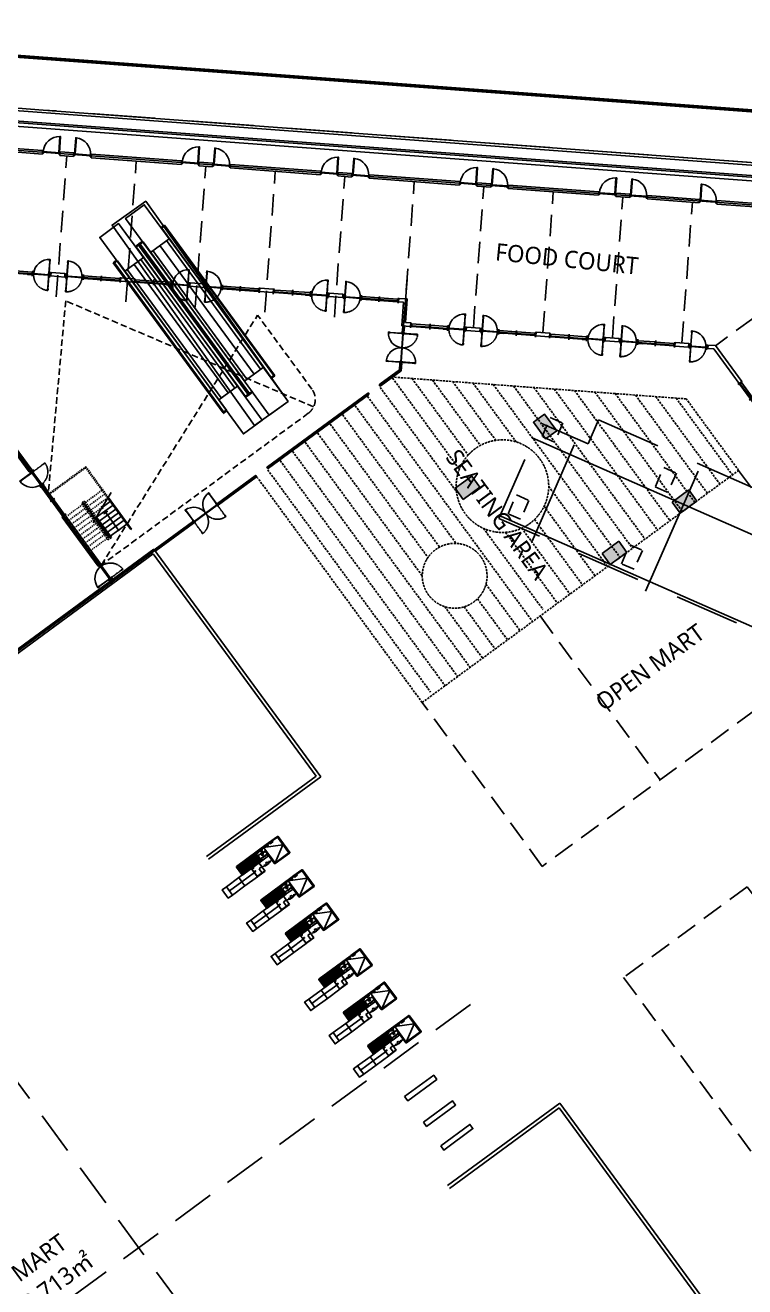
# Model space of a CAD drawing. Header units: millimetres. Extents: x 75184266 to 76346726, y -35077925 to -33679385.
# Drawn here: x 75473930 to 75515740, y -34919967 to -34846713 of the extents above; entities that cross this region are included whole.
import ezdxf
from ezdxf.enums import TextEntityAlignment as Align
from ezdxf.xclip import XClip

# ---------------------------------------------------------------- set-up
doc = ezdxf.new("R2010")
doc.units = ezdxf.units.MM
doc.header["$LTSCALE"] = 50
doc.header["$MEASUREMENT"] = 0
doc.header["$XCLIPFRAME"] = 2
for name, pattern in [('-HID', [2.5, 1.5, -1]), ('HD', [2.5, 1.5, -1]), ('PHANTOM2', [1.25, 0.625, -0.125, 0.125, -0.125, 0.125, -0.125]), ('XR-1F-PLAN$0$CEN', [62, 60, -1, 0, -1]), ('XR-1F-PLAN$0$HIDDEN', [0.375, 0.25, -0.125]), ('XR-B1$0$XR-지하3층$0$HID1', [2.3, 1.5, -0.8]), ('XR-B1$0$XR-지하3층$0$PHANTOM2', [1.25, 0.625, -0.125, 0.125, -0.125, 0.125, -0.125]), ('XR-지하3층$0$-HID', [2.5, 1.5, -1]), ('XR-지하3층$0$ACAD_ISO02W100', [15, 12, -3]), ('XR-지하3층$0$ANYANG1', [11.5, 6, -1, 1, -1.5, 1, -1]), ('XR-지하3층$0$HID1', [2.3, 1.5, -0.8]), ('XR-지하3층$0$HIDDEN', [0.375, 0.25, -0.125]), ('XR-지하3층$0$PHANTOM2', [1.25, 0.625, -0.125, 0.125, -0.125, 0.125, -0.125])]:
    doc.linetypes.add(name, pattern=pattern)
doc.layers.get('0').update_dxf_attribs({"linetype": 'CONTINUOUS'})
doc.layers.get('Defpoints').update_dxf_attribs({"color": 51, "linetype": 'CONTINUOUS'})
for name, color, linetype in [('AA-DWXM-DOOR', 4, 'CONTINUOUS'), ('AA-MKXS', 3, 'CONTINUOUS'), ('XR-1F-PLAN$0$A-CEN02', 27, 'XR-1F-PLAN$0$CEN'), ('XR-1F-PLAN$0$A-DOR-FRAME', 7, 'CONTINUOUS'), ('XR-1F-PLAN$0$A-DOR-GL', 142, 'CONTINUOUS'), ('XR-1F-PLAN$0$A-DOR-HID', 9, 'XR-1F-PLAN$0$HIDDEN'), ('XR-1F-PLAN$0$A-DOR-TRACE', 8, 'CONTINUOUS'), ('XR-1F-PLAN$0$A-FRAME', 1, 'CONTINUOUS'), ('XR-1F-PLAN$0$A-HDCP7', 7, 'CONTINUOUS'), ('XR-1F-PLAN$0$A-WIN-ELE8', 8, 'CONTINUOUS'), ('XR-B1$0$XR-지하3층$0$-L-land1', 6, 'CONTINUOUS'), ('XR-지하3층$0$-L-land1', 6, 'CONTINUOUS'), ('XR-지하3층$0$C', 11, 'CONTINUOUS'), ('XR-지하3층$0$CER', 1, 'XR-지하3층$0$ACAD_ISO02W100'), ('XR-지하3층$0$CON', 2, 'CONTINUOUS'), ('XR-지하3층$0$FUR', 4, 'CONTINUOUS'), ('XR-지하3층$0$HD', 7, 'CONTINUOUS'), ('XR-지하3층$0$LAYER4', 4, 'CONTINUOUS'), ('XR-지하3층$0$MD', 4, 'CONTINUOUS'), ('XR-지하3층$0$wall', 2, 'CONTINUOUS'), ('XR-지하3층$0$난간', 6, 'CONTINUOUS')]:
    doc.layers.add(name, color=color, linetype=linetype)
for name, color, linetype, plot in [('DEFPOINT', 142, 'CONTINUOUS', False), ('XR-B1$0$XR-지하3층$0$DEFPOINT', 142, 'CONTINUOUS', False), ('XR-지하3층$0$DEFPOINT', 142, 'CONTINUOUS', False), ('건축', 8, 'CONTINUOUS', False)]:
    doc.layers.add(name, color=color, linetype=linetype, plot=plot)
doc.styles.add('XR-지하3층$0$맑은고딕', font='')
doc.styles.get('XR-지하3층$0$맑은고딕').set_extended_font_data('Malgun Gothic')

# ---------------------------------------------------------------- blocks, each defined once
blk = doc.blocks.new('XR-지하3층$0$에스컬레이터 ㅁㅁ')
at = {"layer": 'XR-지하3층$0$난간', "color": 8}
for p, q in [((-15276, 47), (-15276, -203)), ((-4474, 46), (-15276, 47)), ((-4423, 46), (-15276, 47)), ((-4423, 46), (-4424, -218)), ((-15226, -203), (-15276, -203)), ((-15226, -3), (-15226, -203)), ((-4474, -4), (-15226, -3)), ((-14477, -202), (-14478, -1552)), ((-5224, -402), (-14477, -389)), ((-5223, -215), (-5226, -1565)), ((-4474, -4), (-4474, -218)), ((-4474, -218), (-4424, -218)), ((-5226, -1382), (-14478, -1369)), ((-14477, -879), (-5225, -875)), ((-15277, -1803), (-15277, -1553)), ((-15227, -1553), (-15277, -1553)), ((-4476, -1804), (-15277, -1803)), ((-15276, -1804), (-15276, -2054)), ((-4476, -1805), (-15276, -1804)), ((-4476, -1805), (-15276, -1804)), ((-15226, -2054), (-15276, -2054)), ((-15227, -1753), (-15227, -1553)), ((-4476, -1754), (-15227, -1753)), ((-15226, -1854), (-15226, -2054)), ((-4476, -1855), (-15226, -1854)), ((-14477, -2053), (-14478, -3403)), ((-5228, -2066), (-5230, -3416)), ((-4478, -1868), (-4479, -2068)), ((-4479, -2068), (-4429, -2069)), ((-4477, -1768), (-4477, -1568)), ((-4477, -1568), (-4427, -1568)), ((-4428, -1819), (-4429, -2069)), ((-4427, -1818), (-4427, -1568)), ((-14478, -2729), (-5229, -2726)), ((-5228, -2252), (-14477, -2239)), ((-15278, -3654), (-15277, -3404)), ((-4479, -3655), (-15278, -3654)), ((-15227, -3404), (-15277, -3404)), ((-15228, -3604), (-15227, -3404)), ((-4479, -3605), (-15228, -3604)), ((-5230, -3232), (-14478, -3219)), ((-4482, -3618), (-4481, -3418)), ((-4481, -3418), (-4431, -3419)), ((-4432, -3669), (-4431, -3419))]:
    blk.add_line(p, q, dxfattribs=at)
for points in [[(-5226, -1550), (-16924, -1554), (-16925, -204), (-4474, -199)], [(-15228, -1535), (-2779, -1573), (-2775, -223), (-15226, -185)], [(-4478, -3400), (-16925, -3405), (-16926, -2055), (-4476, -2050)], [(-15230, -3386), (-2784, -3424), (-2779, -2074), (-15229, -2036)]]:
    blk.add_lwpolyline(points, dxfattribs=at)
blk = doc.blocks.new('XR-지하3층$0$aaaaa')
for p, q in [((47219018, -9627510), (47219018, -9629746)), ((47219018, -9627510), (47219018, -9629746)), ((47219038, -9627550), (47219038, -9629853)), ((47219038, -9627550), (47219038, -9629853)), ((47219588, -9627480), (47219048, -9627480)), ((47219588, -9627480), (47219048, -9627480)), ((47219058, -9627521), (47219058, -9629853)), ((47219058, -9627521), (47219058, -9629853)), ((47219568, -9627520), (47219068, -9627520)), ((47219568, -9627520), (47219068, -9627520)), ((47219072, -9627520), (47219072, -9628830)), ((47219072, -9627520), (47219072, -9628830)), ((47219112, -9627520), (47219112, -9628830)), ((47219112, -9627520), (47219112, -9628830)), ((47219152, -9627520), (47219152, -9628830)), ((47219152, -9627520), (47219152, -9628830)), ((47219192, -9627520), (47219192, -9628830)), ((47219192, -9627520), (47219192, -9628830)), ((47219232, -9627520), (47219232, -9628830)), ((47219232, -9627520), (47219232, -9628830)), ((47219272, -9627520), (47219272, -9628830)), ((47219272, -9627520), (47219272, -9628830)), ((47219312, -9627520), (47219312, -9628830)), ((47219312, -9627520), (47219312, -9628830)), ((47219352, -9627520), (47219352, -9628830)), ((47219352, -9627520), (47219352, -9628830)), ((47219392, -9627520), (47219392, -9628830)), ((47219392, -9627520), (47219392, -9628830)), ((47219444, -9627520), (47219444, -9628830)), ((47219444, -9627520), (47219444, -9628830)), ((47219484, -9627520), (47219484, -9628830)), ((47219484, -9627520), (47219484, -9628830)), ((47219524, -9627520), (47219524, -9628830)), ((47219524, -9627520), (47219524, -9628830)), ((47219564, -9627520), (47219564, -9628830)), ((47219564, -9627520), (47219564, -9628830)), ((47219578, -9627521), (47219578, -9628880)), ((47219578, -9627521), (47219578, -9628880)), ((47219598, -9627550), (47219598, -9628880)), ((47219598, -9627550), (47219598, -9628880)), ((47219618, -9627510), (47219618, -9628880)), ((47219618, -9627510), (47219618, -9628880)), ((47219498, -9629130), (47219538, -9629048)), ((47219498, -9629130), (47219538, -9629048)), ((47219538, -9629211), (47219498, -9629130)), ((47219538, -9629211), (47219498, -9629130)), ((47219578, -9628966), (47219618, -9628885)), ((47219578, -9628966), (47219618, -9628885)), ((47219618, -9629375), (47219578, -9629293)), ((47219618, -9629375), (47219578, -9629293)), ((47219018, -9629804), (47219018, -9629746)), ((47219018, -9629804), (47219018, -9629746)), ((47219018, -9629804), (47219018, -9630450)), ((47219018, -9629804), (47219018, -9630450)), ((47219058, -9629430), (47219593, -9630420)), ((47220178, -9629430), (47219058, -9629430)), ((47219058, -9629430), (47219593, -9630420)), ((47220178, -9629430), (47219058, -9629430)), ((47219593, -9630420), (47220178, -9629430)), ((47219593, -9630420), (47220178, -9629430)), ((47220178, -9629380), (47220188, -9629380)), ((47220178, -9629380), (47220178, -9630438)), ((47220178, -9629380), (47220188, -9629380)), ((47220178, -9629380), (47220178, -9630438)), ((47220198, -9629381), (47220198, -9630410)), ((47220198, -9629381), (47220198, -9630410)), ((47220218, -9629410), (47220218, -9630450)), ((47220218, -9629410), (47220218, -9630450)), ((47219038, -9630053), (47219038, -9630410)), ((47219038, -9630053), (47219038, -9630410)), ((47220188, -9630480), (47219048, -9630480)), ((47220188, -9630480), (47219048, -9630480)), ((47219058, -9630053), (47219058, -9630438)), ((47219058, -9630053), (47219058, -9630438)), ((47220178, -9630420), (47219058, -9630420)), ((47220178, -9630420), (47219058, -9630420)), ((47220168, -9630440), (47219068, -9630440)), ((47220168, -9630440), (47219068, -9630440))]:
    blk.add_line(p, q)
for centre, start, end in [((47219048, -9627510), 90, 180), ((47219048, -9627510), 90, 180), ((47219068, -9627550), 90, 180), ((47219068, -9627550), 90, 180), ((47219568, -9627550), 0, 90), ((47219568, -9627550), 0, 90), ((47219588, -9627510), 0, 90), ((47219588, -9627510), 0, 90), ((47220188, -9629410), 0, 90), ((47220188, -9629410), 0, 90), ((47219048, -9630450), 180, 270), ((47219048, -9630450), 180, 270), ((47219068, -9630410), 180, 270), ((47219068, -9630410), 180, 270), ((47220168, -9630410), 270, 0), ((47220168, -9630410), 270, 0), ((47220188, -9630450), 270, 0), ((47220188, -9630450), 270, 0)]:
    blk.add_arc(centre, 30, start, end)
at = {"layer": 'XR-지하3층$0$C'}
blk.add_lwpolyline([(47219282, -9629181), (47219282, -9629079), (47219381, -9629079), (47219381, -9629181)], close=True, dxfattribs=at)
at = {"layer": 'XR-지하3층$0$CER'}
blk.add_circle((47219114, -9629672), 25, dxfattribs=at)
at = {"layer": 'XR-지하3층$0$FUR'}
for p, q in [((47219618, -9628680), (47219618, -9628130)), ((47219618, -9628130), (47220193, -9628130)), ((47219898, -9628480), (47219898, -9628680)), ((47220218, -9628480), (47219898, -9628480)), ((47220198, -9628150), (47220198, -9628680)), ((47220218, -9628155), (47220218, -9628680)), ((47219058, -9628900), (47219058, -9628830)), ((47219254, -9628830), (47219058, -9628830)), ((47219578, -9628830), (47219058, -9628830)), ((47219103, -9628900), (47219058, -9628900)), ((47219103, -9629200), (47219058, -9629200)), ((47219058, -9629430), (47219058, -9629200)), ((47219288, -9629220), (47219058, -9629220)), ((47219060, -9628900), (47219060, -9628832)), ((47219254, -9628832), (47219060, -9628832)), ((47219060, -9629220), (47219060, -9629200)), ((47219060, -9629222), (47219060, -9629428)), ((47219286, -9629222), (47219060, -9629222)), ((47219103, -9628900), (47219103, -9629200)), ((47219258, -9628832), (47219254, -9628832)), ((47219256, -9628832), (47219256, -9629220)), ((47219258, -9628832), (47219258, -9629220)), ((47219578, -9628880), (47219258, -9628880)), ((47219286, -9629222), (47219286, -9629428)), ((47219288, -9629220), (47219288, -9629430)), ((47219493, -9628880), (47219493, -9629380)), ((47219618, -9628885), (47219498, -9628885)), ((47219498, -9628885), (47219498, -9629375)), ((47219898, -9628680), (47219618, -9628680)), ((47220218, -9628680), (47219618, -9628680)), ((47219618, -9628885), (47219618, -9629375)), ((47219288, -9629430), (47219058, -9629430)), ((47219286, -9629428), (47219060, -9629428)), ((47220188, -9629380), (47219288, -9629380)), ((47219618, -9629375), (47219498, -9629375))]:
    blk.add_line(p, q, dxfattribs=at)
for centre, radius in [((47219674, -9628219), 27.5), ((47219887, -9628219), 27.5), ((47219110, -9629272), 25), ((47219138, -9628895), 25), ((47219138, -9629155), 25), ((47219924, -9629032), 67.4)]:
    blk.add_circle(centre, radius, dxfattribs=at)
for centre, radius, start, end in [((47220193, -9628155), 25, 0, 90), ((47219254, -9628834), 4, 30, 90), ((47219254, -9628834), 2, 0, 90), ((47219254, -9628834), 4, 0, 30), ((47219742, -9629032), 250, 306.8699, 53.1301), ((47219263, -9629032), 729, 335.70403, 24.29597)]:
    blk.add_arc(centre, radius, start, end, dxfattribs=at)
at = {"layer": 'XR-지하3층$0$LAYER4'}
for points in [[(47219018, -9629863), (47219018, -9630043, 0.414214), (47219028, -9630053), (47219108, -9630053, 0.414214), (47219118, -9630043), (47219118, -9629863, 0.414214), (47219108, -9629853), (47219028, -9629853, 0.414214)], [(47219107, -9629874), (47219107, -9629933, -0.414214), (47219097, -9629943), (47219040, -9629943, -0.414214), (47219030, -9629933), (47219030, -9629874, -0.414214), (47219040, -9629864), (47219097, -9629864, -0.414214)]]:
    blk.add_lwpolyline(points, format="xyb", close=True, dxfattribs=at)
at = {"layer": 'XR-지하3층$0$MD'}
for points in [[(47219618, -9626330), (47219618, -9626030), (47220218, -9626030), (47220218, -9626330)], [(47219618, -9627230), (47219618, -9626330), (47219918, -9626330), (47219918, -9627230)], [(47219918, -9627230), (47219918, -9626330), (47220218, -9626330), (47220218, -9627230)], [(47219618, -9628130), (47219618, -9627230), (47219918, -9627230), (47219918, -9628130)], [(47219918, -9628130), (47219918, -9627230), (47220218, -9627230), (47220218, -9628130)]]:
    blk.add_lwpolyline(points, close=True, dxfattribs=at)
at = {"layer": 'XR-지하3층$0$wall'}
blk.add_line((47219578, -9628880), (47219618, -9628880), dxfattribs=at)
blk = doc.blocks.new('XR-지하3층$0$A$C6AC4351C')
at = {"layer": 'XR-지하3층$0$CON', "ltscale": 100}
blk.add_line((2167, 4909, 0), (2167, 4909, 0), dxfattribs=at)
at = {"layer": 'XR-지하3층$0$HD', "linetype": 'XR-지하3층$0$-HID'}
for p, q in [((2178, 4979), (0, 3382)), ((2167, 4909), (70, 3371)), ((4792, 1328, 0), (2167, 4909)), ((4832, 1358, 0), (2178, 4979)), ((1305, 1602), (0, 3382)), ((1358, 1615), (70, 3371)), ((3121, 3607), (2165, 2907)), ((3280, 3389), (2325, 2689)), ((3440, 3172), (2484, 2471)), ((3600, 2954), (2644, 2253)), ((1024, 2070), (1980, 2771)), ((1184, 1852), (2139, 2553)), ((1343, 1634), (2299, 2335)), ((2611, 1910), (1980, 2771)), ((2036, 2812), (2686, 1926)), ((2718, 1933), (2060, 2830)), ((3521, 888), (2085, 2847)), ((2109, 2865), (3563, 881)), ((3661, 866), (2165, 2907)), ((3759, 2736), (2804, 2036)), ((3919, 2518), (2963, 1818)), ((4079, 2301), (3123, 1600)), ((1981, 1767), (2459, 2117)), ((4238, 2083), (3283, 1382)), ((4398, 1865), (3442, 1165)), ((3602, 947), (4558, 1648)), ((3563, 881), (3491, 828)), ((3521, 888), (3546, 905)), ((3661, 866), (3532, 772)), ((4792, 1328, 0), (4832, 1358, 0))]:
    blk.add_line(p, q, dxfattribs=at)
at = {"layer": 'XR-지하3층$0$HD', "ltscale": 10}
for p, q in [((2060, 2830), (2036, 2812)), ((2085, 2847), (2060, 2830)), ((2109, 2865), (2085, 2847)), ((2220, 2612), (2196, 2594)), ((2268, 2647), (2244, 2630)), ((2380, 2394), (2355, 2376)), ((2428, 2430), (2404, 2412)), ((2588, 2212), (2563, 2194)), ((2655, -239, 0), (1305, 1602)), ((2695, -209, 0), (1358, 1615)), ((1503, 1417), (1981, 1767)), ((1663, 1199), (2618, 1900)), ((1822, 981), (2778, 1682)), ((2939, 461), (2140, 1549)), ((2539, 2176), (2515, 2159)), ((3476, 730), (2611, 1910)), ((2699, 1959), (2675, 1941)), ((2686, 1926), (3532, 772)), ((3497, 870), (2718, 1933)), ((2747, 1994), (2723, 1976)), ((2859, 1741), (2834, 1723)), ((2907, 1776), (2883, 1759)), ((3018, 1523), (2994, 1505)), ((3067, 1559), (3042, 1541)), ((4617, 1567), (4657, 1596)), ((1982, 763), (2938, 1464)), ((2142, 546), (3097, 1246)), ((2301, 328), (3257, 1029)), ((2461, 110), (3416, 811)), ((3178, 1305), (3154, 1288)), ((3226, 1341), (3202, 1323)), ((3337, 1088), (3313, 1070)), ((3386, 1123), (3362, 1105)), ((3497, 870), (3473, 852)), ((3532, 772), (3476, 730)), ((3521, 888), (3497, 870)), ((2655, -239, 0), (2695, -209, 0))]:
    blk.add_line(p, q, dxfattribs=at)
at = {"layer": 'XR-지하3층$0$HD', "ltscale": 10, "elevation": 0}
blk.add_lwpolyline([(990, 1525), (1929, 1753), (1935, 1821), (2026, 1713), (2032, 1781), (2984, 1992)], dxfattribs=at)
blk.add_lwpolyline([(2084, 1423), (2140, 1549), (2278, 1565), (2282, 1531), (2164, 1517), (2115, 1409)], close=True, dxfattribs=at)
at = {"layer": 'XR-지하3층$0$HD', "ltscale": 10}
blk.add_circle((2939, 461), 30, dxfattribs=at)
blk.add_circle((2939, 461), 30, dxfattribs=at)
at = {"layer": 'XR-지하3층$0$HD', "linetype": 'XR-지하3층$0$-HID'}
for radius in [115, 45]:
    blk.add_arc((2072, 2839), radius, 36.24699, 216.24699, dxfattribs=at)
blk = doc.blocks.new('XR-1F-PLAN$0$A$C10B20476')
at = {"layer": 'Defpoints'}
for p, q in [((134, 35), (110, 35)), ((110, 35), (110, 0)), ((134, 35), (134, 0))]:
    blk.add_line(p, q, dxfattribs=at)
at = {"layer": 'XR-1F-PLAN$0$A-CEN02', "linetype": 'Continuous'}
blk.add_line((318, 80), (0, 80), dxfattribs=at)
at = {"layer": 'XR-1F-PLAN$0$A-FRAME'}
for p, q in [((144, 80), (110, 80)), ((110, 56), (144, 56)), ((110, 43), (144, 43)), ((144, 20), (134, 20))]:
    blk.add_line(p, q, dxfattribs=at)
for points in [[(88, 20), (88, 80)], [(110, 35), (110, 80)], [(122, 48), (144, 48), (144, 20), (238, 20), (238, 80), (144, 80), (144, 51), (122, 51), (122, 48)]]:
    blk.add_lwpolyline(points, dxfattribs=at)
blk = doc.blocks.new('XR-1F-PLAN$0$A$C491451C1')
at = {"layer": 'Defpoints'}
for p, q in [((15, 208), (-20, 208)), ((15, 184), (-20, 184)), ((15, 184), (15, 208)), ((45, 208), (45, 184)), ((45, 208), (80, 208)), ((45, 184), (80, 184))]:
    blk.add_line(p, q, dxfattribs=at)
at = {"layer": 'XR-1F-PLAN$0$A-CEN02', "linetype": 'Continuous'}
blk.add_line((30, 0), (30, 318), dxfattribs=at)
at = {"layer": 'XR-1F-PLAN$0$A-FRAME'}
for p, q in [((0, 174), (0, 184)), ((24, 208), (24, 174)), ((37, 208), (37, 174)), ((60, 174), (60, 184))]:
    blk.add_line(p, q, dxfattribs=at)
for points in [[(0, 230), (60, 230)], [(29, 196), (29, 174), (0, 174), (0, 80), (60, 80), (60, 174), (32, 174), (32, 196), (29, 196)], [(15, 208), (45, 208)]]:
    blk.add_lwpolyline(points, dxfattribs=at)
blk = doc.blocks.new('XR-1F-PLAN$0$A$C7F517DA1')
at = {"layer": 'XR-1F-PLAN$0$A-DOR-FRAME', "ltscale": 0.5, "elevation": 0}
for points in [[(50, 1675), (60, 1675), (60, 1690), (75, 1690), (75, 1675), (85, 1675), (85, 1775), (50, 1775)], [(50, 925), (10, 925), (10, 825), (50, 825)], [(990, 925), (950, 925), (950, 825), (990, 825)]]:
    blk.add_lwpolyline(points, close=True, dxfattribs=at)
blk.add_lwpolyline([(50, 875), (50, 975), (60, 975), (60, 960), (75, 960), (75, 975), (85, 975), (85, 875), (50, 875)], dxfattribs=at)
at = {"layer": 'XR-1F-PLAN$0$A-DOR-GL', "elevation": 0}
blk.add_lwpolyline([(62, 962), (72, 962), (72, 1687), (62, 1687)], close=True, dxfattribs=at)
at = {"layer": 'XR-1F-PLAN$0$A-DOR-HID', "ltscale": 2, "elevation": 0}
blk.add_lwpolyline([(50, 875), (50, 775), (60, 775), (60, 790), (75, 790), (75, 775), (85, 775), (85, 875), (50, 875)], dxfattribs=at)
for points in [[(62, 788), (72, 788), (72, 63), (62, 63)], [(50, 75), (60, 75), (60, 60), (75, 60), (75, 75), (85, 75), (85, -25), (50, -25)]]:
    blk.add_lwpolyline(points, close=True, dxfattribs=at)
at = {"layer": 'XR-1F-PLAN$0$A-DOR-HID', "ltscale": 2}
blk.add_arc((50, 875, 0), 900, 270, 0, dxfattribs=at)
at = {"layer": 'XR-1F-PLAN$0$A-DOR-TRACE'}
blk.add_arc((50, 875, 0), 900, 0, 90, dxfattribs=at)
at = {"layer": 'XR-1F-PLAN$0$A-WIN-ELE8'}
for p, q in [((85, 890, 0), (950, 890, 0)), ((85, 860, 0), (950, 860, 0))]:
    blk.add_line(p, q, dxfattribs=at)
blk = doc.blocks.new('SW-4.05')
at = {"layer": 'AA-MKXS', "ltscale": 0.5}
for p, q in [((0, -200), (0, 0)), ((3250, -200, 0), (3250, 0, 0))]:
    blk.add_line(p, q, dxfattribs=at)
at = {"layer": 'XR-1F-PLAN$0$A-DOR-GL', "elevation": 0}
for points in [[(1095, -154), (1095, -178), (2105, -178), (2105, -154)], [(3195, -154), (3195, -178), (2135, -178), (2135, -154)]]:
    blk.add_lwpolyline(points, close=True, dxfattribs=at)
at = {"layer": 'XR-1F-PLAN$0$A-FRAME'}
for p, q in [((10, -200), (10, -178)), ((70, -200), (70, -178)), ((2090, -200), (2090, -178)), ((2150, -200), (2150, -178)), ((3180, -200, 0), (3180, -178, 0)), ((3240, -200, 0), (3240, -178, 0))]:
    blk.add_line(p, q, dxfattribs=at)
at = {"layer": 'XR-1F-PLAN$0$A-HDCP7', "elevation": 0}
blk.add_lwpolyline([(1350, -200), (1050, -200), (1050, -215), (1350, -215)], close=True, dxfattribs=at)
at = {"layer": 'XR-1F-PLAN$0$A-WIN-ELE8'}
for p, q in [((2090, -50, 0), (1110, -50, 0)), ((3180, -200, 0), (1110, -200, 0)), ((3180, -50, 0), (2150, -50, 0))]:
    blk.add_line(p, q, dxfattribs=at)
at = {"layer": 'XR-1F-PLAN$0$A-DOR-FRAME', "ltscale": 600, "extrusion": (0, 0, -1), "xscale": -1, "zscale": -1, "rotation": 2.5358915e-09}
blk.add_blockref('XR-1F-PLAN$0$A$C7F517DA1', (-60, -1025, 0), dxfattribs=at)
at = {"layer": 'XR-1F-PLAN$0$A-FRAME', "extrusion": (0, 0, -1), "zscale": -1, "rotation": 90.00000000253594}
blk.add_blockref('XR-1F-PLAN$0$A$C10B20476', (10, -288, 0), dxfattribs=at)
at = {"layer": 'XR-1F-PLAN$0$A-FRAME', "ltscale": 0.5, "extrusion": (0, 0, -1), "xscale": -1, "zscale": -1, "rotation": 180}
for p in [(-1110, 30, 0), (-2150, 30, 0)]:
    blk.add_blockref('XR-1F-PLAN$0$A$C491451C1', p, dxfattribs=at)
at = {"layer": 'XR-1F-PLAN$0$A-FRAME', "xscale": -1, "rotation": 269.999999997464}
blk.add_blockref('XR-1F-PLAN$0$A$C10B20476', (3160, -288, 0), dxfattribs=at)
blk = doc.blocks.new('d-1000')
at = {"layer": 'AA-DWXM-DOOR', "color": 8}
for p, q in [((40, 100), (980, 100)), ((55, 60), (965, 60))]:
    blk.add_line(p, q, dxfattribs=at)
at = {"layer": 'AA-DWXM-DOOR'}
blk.add_lwpolyline([(40, 100), (80, 100), (80, 1040), (40, 1040), (40, 100)], dxfattribs=at)
for points in [[(40, 100), (10, 100), (10, 0), (55, 0), (55, 60), (40, 60)], [(980, 100), (1010, 100), (1010, 0), (965, 0), (965, 60), (980, 60)]]:
    blk.add_lwpolyline(points, close=True, dxfattribs=at)
at = {"layer": 'AA-DWXM-DOOR', "color": 9}
blk.add_arc((32, 93), 948, 0.41421, 87.09487, dxfattribs=at)
at = {"layer": 'AA-MKXS', "ltscale": 0.5}
for p, q in [((0, 150), (0, -50)), ((1020, 150), (1020, -50))]:
    blk.add_line(p, q, dxfattribs=at)
blk = doc.blocks.new('A$C23DD746A')
at = {"layer": 'AA-MKXS', "ltscale": 0.5}
for p, q in [((10, 950, 0), (10, 750, 0)), ((20, 950), (20, 928)), ((1084, 950), (1084, 928)), ((1130, 950, 0), (1130, 750, 0))]:
    blk.add_line(p, q, dxfattribs=at)
at = {"layer": 'XR-1F-PLAN$0$A-FRAME'}
for p, q in [((80, 950), (80, 928)), ((1024, 950), (1024, 928))]:
    blk.add_line(p, q, dxfattribs=at)
at = {"layer": 'XR-1F-PLAN$0$A-DOR-FRAME', "ltscale": 600, "extrusion": (0, 0, -1), "zscale": -1, "rotation": 180}
blk.add_blockref('XR-1F-PLAN$0$A$C7F517DA1', (-70, 1775, 0), dxfattribs=at)
at = {"layer": 'XR-1F-PLAN$0$A-FRAME', "extrusion": (0, 0, -1), "xscale": -1, "zscale": -1, "rotation": 90}
blk.add_blockref('XR-1F-PLAN$0$A$C10B20476', (0, 1038, 0), dxfattribs=at)
at = {"layer": 'XR-1F-PLAN$0$A-FRAME', "extrusion": (0, 0, -1), "zscale": -1, "rotation": 270}
blk.add_blockref('XR-1F-PLAN$0$A$C10B20476', (-1140, 1038, 0), dxfattribs=at)
blk = doc.blocks.new('XR-1F-PLAN$0$양개문')
at = {"layer": 'XR-1F-PLAN$0$A-DOR-FRAME', "ltscale": 0.5}
for points in [[(50, 800), (60, 800), (60, 815), (75, 815), (75, 800), (85, 800), (85, 900), (50, 900)], [(1750, 800), (1740, 800), (1740, 815), (1725, 815), (1725, 800), (1715, 800), (1715, 900), (1750, 900)], [(50, 100), (0, 100), (0, 0), (50, 0)], [(50, 150), (60, 150), (60, 135), (75, 135), (75, 150), (85, 150), (85, 50), (50, 50)], [(1750, 150), (1740, 150), (1740, 135), (1725, 135), (1725, 150), (1715, 150), (1715, 50), (1750, 50)], [(1800, 100), (1750, 100), (1750, 0), (1800, 0)]]:
    blk.add_lwpolyline(points, close=True, dxfattribs=at)
at = {"layer": 'XR-1F-PLAN$0$A-DOR-GL'}
for points in [[(62, 137), (72, 137), (72, 812), (62, 812)], [(1737, 137), (1727, 137), (1727, 812), (1737, 812)]]:
    blk.add_lwpolyline(points, close=True, dxfattribs=at)
at = {"layer": 'XR-1F-PLAN$0$A-DOR-HID', "ltscale": 2}
for points in [[(50, -50), (60, -50), (60, -35), (75, -35), (75, -50), (85, -50), (85, 50), (50, 50)], [(1750, -50), (1740, -50), (1740, -35), (1725, -35), (1725, -50), (1715, -50), (1715, 50), (1750, 50)], [(50, -700), (60, -700), (60, -715), (75, -715), (75, -700), (85, -700), (85, -800), (50, -800)], [(62, -37), (72, -37), (72, -712), (62, -712)], [(1750, -700), (1740, -700), (1740, -715), (1725, -715), (1725, -700), (1715, -700), (1715, -800), (1750, -800)], [(1737, -37), (1727, -37), (1727, -712), (1737, -712)]]:
    blk.add_lwpolyline(points, close=True, dxfattribs=at)
for centre, start, end in [((50, 50), 270, 0), ((1750, 50), 180, 270)]:
    blk.add_arc(centre, 850, start, end, dxfattribs=at)
at = {"layer": 'XR-1F-PLAN$0$A-DOR-TRACE'}
for centre, start, end in [((50, 50), 360, 90), ((1750, 50), 90, 180)]:
    blk.add_arc(centre, 850, start, end, dxfattribs=at)
at = {"layer": 'XR-1F-PLAN$0$A-WIN-ELE8'}
for p, q in [((1715, 65), (85, 65)), ((1715, 35), (85, 35))]:
    blk.add_line(p, q, dxfattribs=at)
blk = doc.blocks.new('11111111')
at = {"layer": 'XR-B1$0$XR-지하3층$0$-L-land1', "color": 1, "linetype": 'XR-B1$0$XR-지하3층$0$PHANTOM2', "ltscale": 200, "true_color": 0xfb0404}
blk.add_lwpolyline([(77063562, -34333155), (77066587, -34318155), (77066649, -34281009), (77069707, -34246009), (77069739, -34226894), (76980173, -34220244), (76854435, -34210909, -0.115118), (76806437, -34235824), (76800088, -34243550), (76796571, -34369510), (76803542, -34376679), (76934489, -34376677), (76959481, -34372677), (76989487, -34372677), (77004494, -34373677), (77052897, -34373675), (77063512, -34363078)], format="xyb", close=True, dxfattribs=at)
at = {"layer": 'XR-B1$0$XR-지하3층$0$DEFPOINT', "linetype": 'XR-B1$0$XR-지하3층$0$HID1', "ltscale": 50}
blk.add_lwpolyline([(77060562, -34332853), (77063587, -34317853), (77063649, -34280876), (77066707, -34245876), (77066734, -34229679), (76979951, -34223236), (76855438, -34213992, -0.110486), (76808135, -34238483), (76803058, -34244661), (76799605, -34368327), (76804810, -34373679), (76934251, -34373677), (76959243, -34369677), (76989587, -34369677), (77004594, -34370677), (77051655, -34370675), (77060514, -34361831)], format="xyb", close=True, dxfattribs=at)
blk = doc.blocks.new('XR-지하3층$0$A$C723B38EE')
at = {"layer": 'XR-지하3층$0$-L-land1', "color": 1, "linetype": 'XR-지하3층$0$PHANTOM2', "ltscale": 200, "true_color": 0xfb0404}
blk.add_lwpolyline([(442.7, 226.202), (445.725, 241.203), (445.787, 278.348), (448.845, 313.348), (448.877, 332.464), (359.311, 339.113), (233.573, 348.448, -0.115118), (185.575, 323.534), (179.226, 315.808), (175.709, 189.847), (182.68, 182.678), (313.627, 182.68), (338.619, 186.68), (368.625, 186.68), (383.632, 185.681), (432.034, 185.682), (442.65, 196.28)], format="xyb", close=True, dxfattribs=at)
at = {"layer": 'XR-지하3층$0$DEFPOINT', "linetype": 'XR-지하3층$0$HID1', "ltscale": 50}
blk.add_lwpolyline([(439.7, 226.504), (442.725, 241.504), (442.787, 278.481), (445.845, 313.481), (445.872, 329.678), (359.089, 336.121), (234.575, 345.365, -0.110486), (187.273, 320.874), (182.196, 314.697), (178.743, 191.031), (183.947, 185.678), (313.388, 185.68), (338.38, 189.68), (368.725, 189.68), (383.732, 188.681), (430.793, 188.682), (439.652, 197.526)], format="xyb", close=True, dxfattribs=at)
blk = doc.blocks.new('aaaaaaaaaaaa')
at = {"layer": 'DEFPOINT', "linetype": '-HID', "ltscale": 50}
blk.add_lwpolyline([(-19069, -3877), (-18714, -4360), (-6763, 4403), (-5876, 3194), (-3578, 4879), (0, 0), (-20581, -15092), (-17903, -39605), (-19419, -39770), (-19123, -42712), (-25137, -43369), (-27407, -22593), (-33191, -14347), (-52711, -5765), (-50276, -227), (-47530, -1434), (-46916, -38), (-29512, -7690), (-22624, -2639), (-19826, -2845)], close=True, dxfattribs=at)

msp = doc.modelspace()

# ---------------------------------------------------------------- hatches: boundary and pattern name
at = {"layer": '건축', "ltscale": 0.5}
h = msp.add_hatch(color=256, dxfattribs=at)
h.dxf.hatch_style = 1
h.paths.add_polyline_path([(75504810.4, -34870257), (75504165.2, -34870730), (75503455.7, -34869762.2), (75504100.9, -34869289.2)])
h = msp.add_hatch(color=256, dxfattribs=at)
h.dxf.hatch_style = 1
h.paths.add_polyline_path([(75499381, -34874243.5), (75498908, -34873598.3), (75499875.8, -34872888.8), (75500348.8, -34873533.9)])
h = msp.add_hatch(color=256, dxfattribs=at)
h.dxf.hatch_style = 1
h.paths.add_polyline_path([(75511990.6, -34875049.1), (75511517.6, -34874404), (75512485.4, -34873694.4), (75512958.4, -34874339.6)])
h = msp.add_hatch(color=256, dxfattribs=at)
h.dxf.hatch_style = 1
h.paths.add_polyline_path([(75507919.5, -34878033.9), (75507446.5, -34877388.7), (75508414.3, -34876679.2), (75508887.3, -34877324.3)])

# ---------------------------------------------------------------- linework, layer by layer
at = {"layer": '건축', "ltscale": 1000}
for p, q in [((75542120.7, -34856769.9), (75415887, -34847407.3)), ((75541800.4, -34857347.8), (75416441, -34848050.1))]:
    msp.add_line(p, q, dxfattribs=at)
at = {"layer": '건축', "ltscale": 100}
for p, q in [((75541747, -34857444.1), (75416533.3, -34848157.2)), ((75541640.2, -34857636.8), (75416717.9, -34848371.4)), ((75474941.6, -34853993.4), (75469696, -34853604.3)), ((75474926.8, -34854192.8), (75469681.2, -34853803.8)), ((75476741.8, -34854327.5), (75475944, -34854268.3)), ((75476756.6, -34854128), (75475958.8, -34854068.8)), ((75483004.6, -34854792), (75477759, -34854402.9)), ((75483019.4, -34854592.5), (75477773.8, -34854203.5)), ((75484819.6, -34854926.6), (75484021.8, -34854867.4)), ((75484834.4, -34854727.1), (75484036.6, -34854668)), ((75491082.4, -34855391.1), (75485836.8, -34855002)), ((75491097.2, -34855191.6), (75485851.6, -34854802.6)), ((75492897.4, -34855525.7), (75492099.6, -34855466.5)), ((75492912.2, -34855326.3), (75492114.4, -34855267.1)), ((75499160.2, -34855990.2), (75493914.7, -34855601.1)), ((75499175, -34855790.8), (75493929.4, -34855401.7)), ((75500990.1, -34855925.4), (75500192.2, -34855866.2)), ((75500975.3, -34856124.8), (75500177.5, -34856065.7)), ((75507238.1, -34856589.3), (75501992.5, -34856200.3)), ((75507252.9, -34856389.9), (75502007.3, -34856000.8)), ((75509053.1, -34856723.9), (75508255.3, -34856664.8)), ((75509067.9, -34856524.5), (75508270.1, -34856465.3)), ((75513106.8, -34856824.1), (75510085.1, -34856599.9)), ((75513092, -34857023.5), (75510070.3, -34856799.4)), ((75527726.8, -34858109), (75514109.2, -34857099)), ((75527833.6, -34857916.3), (75514124, -34856899.5))]:
    msp.add_line(p, q, dxfattribs=at)
at = {"layer": '건축', "ltscale": 0.5}
for p, q in [((75527911.3, -34858022.4), (75454809.5, -34852600.5)), ((75475439.2, -34861074.6, 0), (75476237, -34861133.8, 0)), ((75476222.2, -34861333.2, 0), (75475424.4, -34861274, 0)), ((75479463.3, -34861573.6, 0), (75480261.1, -34861632.8, 0)), ((75479478.1, -34861374.2, 0), (75480275.9, -34861433.3, 0)), ((75483517, -34861673.7, 0), (75484314.8, -34861732.9, 0)), ((75496115.9, -34861480.1), (75495916.2, -34864172.7)), ((75483502.2, -34861873.2, 0), (75484300, -34861932.3, 0)), ((75487541.1, -34862172.7, 0), (75488338.9, -34862231.9, 0)), ((75487555.9, -34861973.3, 0), (75488353.7, -34862032.4, 0)), ((75492377.8, -34862531.4, 0), (75491580, -34862472.3, 0)), ((75491594.8, -34862272.8, 0), (75492392.6, -34862332, 0)), ((75496030.7, -34863980.6), (75496329.8, -34864002.8)), ((75495816.4, -34864165.3), (75496315, -34864202.3)), ((75499556.1, -34864442.6), (75500354, -34864501.8)), ((75499570.9, -34864243.2), (75500368.7, -34864302.4)), ((75503595.1, -34864742.2), (75504392.9, -34864801.4)), ((75503609.8, -34864542.8), (75504407.7, -34864601.9)), ((75507634, -34865041.8), (75508431.8, -34865100.9)), ((75507648.8, -34864842.3), (75508446.6, -34864901.5)), ((75511672.9, -34865341.3), (75512470.7, -34865400.5)), ((75511687.7, -34865141.9), (75512485.5, -34865201)), ((75513587.6, -34865483.3), (75513932.7, -34865508.9)), ((75513602.4, -34865283.9), (75514039.5, -34865316.3)), ((75514039.5, -34865316.3), (75515566.4, -34867399)), ((75513932.7, -34865508.9), (75515405.1, -34867517.3)), ((75473218.2, -34871199.6), (75479026.8, -34879122.4)), ((75473349.3, -34871209.3), (75474318.2, -34872530.9)), ((75503377.2, -34876669), (75505833.8, -34871085.5)), ((75473242.5, -34871402), (75474156.9, -34872649.1)), ((75509967.5, -34879568.6), (75513028.2, -34872612.1)), ((75511517.6, -34874404), (75512485.4, -34873694.4)), ((75512485.4, -34873694.4), (75512958.4, -34874339.6)), ((75511990.6, -34875049.1), (75511517.6, -34874404)), ((75512958.4, -34874339.6), (75511990.6, -34875049.1)), ((75476078.5, -34875270.2), (75478165.7, -34878117)), ((75476239.8, -34875151.9), (75478327, -34877998.8)), ((75435095.4, -34911206.7), (75481467.7, -34877208.9)), ((75465815.7, -34888560.1), (75481408.6, -34877128.2)), ((75481408.6, -34877128.2), (75491105.4, -34890354.4)), ((75491105.4, -34890354.4), (75481411.5, -34877132.2)), ((75507446.5, -34877388.7), (75508414.3, -34876679.2)), ((75508414.3, -34876679.2), (75508887.3, -34877324.3)), ((75465772.7, -34888839.7), (75481365.6, -34877407.8)), ((75481365.6, -34877407.8), (75490825.8, -34890311.4)), ((75490825.8, -34890311.4), (75481368.5, -34877411.8)), ((75507919.5, -34878033.9), (75507446.5, -34877388.7)), ((75508887.3, -34877324.3), (75507919.5, -34878033.9)), ((75484454.7, -34894982.4), (75490825.8, -34890311.4)), ((75484572.9, -34895143.7), (75491105.4, -34890354.4)), ((75498467.7, -34914095.9), (75505000.1, -34909306.6)), ((75505000.1, -34909306.6), (75519840.9, -34929549.2)), ((75498585.9, -34914257.2), (75504957.1, -34909586.2)), ((75504957.1, -34909586.2), (75519561.4, -34929506.1))]:
    msp.add_line(p, q, dxfattribs=at)
at = {"layer": '건축', "linetype": 'XR-지하3층$0$HIDDEN', "ltscale": 100}
for p, q in [((75475736.4, -34862475.4), (75476342.9, -34854297.9)), ((75479775.3, -34862775), (75480381.8, -34854597.4)), ((75483814.2, -34863074.5), (75484420.7, -34854897)), ((75487853.1, -34863374.1), (75488459.6, -34855196.6)), ((75491892, -34863673.6), (75492498.5, -34855496.1)), ((75495930.9, -34863973.2), (75496537.5, -34855795.7)), ((75499969.8, -34864272.8), (75500576.4, -34856095.2)), ((75504008.7, -34864572.3), (75504615.3, -34856394.8)), ((75508047.7, -34864871.9), (75508654.2, -34856694.4)), ((75512086.6, -34865171.5), (75512693.1, -34856993.9)), ((75516256.3, -34863706.8), (75514047, -34865326.6)), ((75503850.6, -34881016.4), (75510824.6, -34890528.8))]:
    msp.add_line(p, q, dxfattribs=at)
at = {"layer": '건축'}
for p, q in [((75495838.7, -34864540.4), (75495862.6, -34864218.8)), ((75495883.6, -34864543.7), (75495907.5, -34864222.2)), ((75495893.6, -34864544.4), (75495917.4, -34864222.9)), ((75495938.5, -34864547.8), (75495962.3, -34864226.2)), ((75495676.4, -34866729.8), (75494543.4, -34867560.5)), ((75495719.7, -34866753.9), (75494570, -34867596.8)), ((75495729.3, -34866759.2), (75494575.9, -34867604.8)), ((75495772.7, -34866783.2), (75494602.5, -34867641.1)), ((75495705.6, -34866335.2), (75495676.4, -34866729.8, 0)), ((75495750.5, -34866338.5), (75495719.7, -34866753.9, 0)), ((75495760.5, -34866339.2), (75495729.3, -34866759.2, 0)), ((75495805.4, -34866342.6), (75495772.7, -34866783.2, 0)), ((75493817.6, -34868092.6), (75488011, -34872349.7)), ((75493844.2, -34868128.9), (75488037.6, -34872386)), ((75493850.1, -34868137), (75488043.5, -34872394.1)), ((75493876.7, -34868173.3), (75488070.1, -34872430.4)), ((75485107.6, -34874478.3), (75487285.1, -34872881.9)), ((75485134.2, -34874514.6), (75487311.7, -34872918.2)), ((75485140.2, -34874522.6), (75487317.6, -34872926.2)), ((75485166.8, -34874558.9), (75487344.3, -34872962.5)), ((75483656.2, -34875542.4), (75481478.5, -34877139)), ((75483682.8, -34875578.7), (75481505.1, -34877175.3)), ((75483688.7, -34875586.8), (75481511, -34877183.3)), ((75483715.3, -34875623.1), (75481537.6, -34877219.6))]:
    msp.add_line(p, q, dxfattribs=at)
at = {"layer": '건축', "linetype": 'XR-지하3층$0$HIDDEN', "ltscale": 10}
for p, q in [((75495278.4, -34867207.6), (75499154.9, -34872495.1)), ((75496408.7, -34867227.2), (75499666.4, -34871670.6)), ((75497588.9, -34867314.7), (75500374.6, -34871114.4)), ((75498769, -34867402.2), (75501272, -34870816.2)), ((75499949.1, -34867489.7), (75502456.5, -34870909.7)), ((75501129.3, -34867577.3), (75508489, -34877615.8)), ((75502309.4, -34867664.8), (75509214.8, -34877083.7)), ((75493826.8, -34868271.9), (75503408.2, -34881340.8)), ((75494552.6, -34867739.7), (75498987.3, -34873788.6)), ((75503489.5, -34867752.3), (75509940.7, -34876551.5)), ((75504669.7, -34867839.9), (75510666.5, -34876019.4)), ((75505849.8, -34867927.4), (75511392.3, -34875487.2)), ((75507030, -34868014.9), (75512118.1, -34874955.1)), ((75508210.1, -34868102.4), (75512844, -34874423)), ((75509390.2, -34868190), (75513569.8, -34873890.8)), ((75510570.4, -34868277.5), (75514295.6, -34873358.7)), ((75511750.5, -34868365), (75515021.5, -34872826.5)), ((75493100.9, -34868804), (75498965.2, -34876802.8)), ((75491649.3, -34869868.3), (75497330.9, -34877618)), ((75492375.1, -34869336.2), (75498006.5, -34877017.3)), ((75490923.4, -34870400.4), (75497000.6, -34878689.6)), ((75490197.6, -34870932.6), (75499779.1, -34884001.5)), ((75488746, -34871996.9), (75498327.4, -34885065.8)), ((75489471.8, -34871464.7), (75499053.2, -34884533.6)), ((75488020.1, -34872529), (75497483.3, -34885436.6)), ((75496995.6, -34886042.1), (75487414.4, -34872973)), ((75504346.5, -34873487.7), (75507763.2, -34878147.9)), ((75498962.1, -34873754.2), (75498987.3, -34873788.6)), ((75504079.4, -34874645.4), (75507037.3, -34878680.1)), ((75503525.1, -34875411.5), (75506311.5, -34879212.2)), ((75500557.3, -34875930.1), (75504015.8, -34880647.3)), ((75501841.4, -34876159.4), (75504859.9, -34880276.5)), ((75502781.6, -34875919.6), (75505585.7, -34879744.4)), ((75500700.6, -34879169.9), (75502682.4, -34881872.9)), ((75500207.7, -34880019.6), (75501956.5, -34882405.1)), ((75498310.3, -34880476), (75500504.9, -34883469.3)), ((75499431.6, -34880483.3), (75501230.7, -34882937.2))]:
    msp.add_line(p, q, dxfattribs=at)
at = {"layer": '건축', "linetype": 'XR-지하3층$0$HIDDEN', "ltscale": 30}
msp.add_line((75490374.9, -34869246.6), (75478354.2, -34878059.7), dxfattribs=at)
at = {"layer": '건축', "linetype": 'HD', "ltscale": 10}
for p, q in [((75510547.5, -34873495.1, 0), (75511030.8, -34872396.8, 0)), ((75511030.8, -34872396.8, 0), (75511763, -34872718.9, 0)), ((75511763, -34872718.9, 0), (75511279.8, -34873817.3, 0)), ((75510537.6, -34873517.6, 0), (75511269.9, -34873839.8, 0))]:
    msp.add_line(p, q, dxfattribs=at)
at = {"layer": '건축', "linetype": 'PHANTOM2', "ltscale": 50, "const_width": 200}
msp.add_lwpolyline([(75558575, -34961553.7), (75561600, -34946553.7), (75561662, -34909408.3), (75564720.4, -34874408.3), (75564752.3, -34855292.5), (75475186.2, -34848643), (75349448.2, -34839308.1, -0.1151176), (75301449.9, -34864222.7), (75295101, -34871948.7), (75291583.8, -34997908.7), (75298555.5, -35005077.8), (75429502.2, -35005076.4), (75454494.2, -35001076.2), (75484500.6, -35001075.9), (75499507.3, -35002075.7), (75547909.7, -35002074.4), (75558525.1, -34991476.6)], format="xyb", close=True, dxfattribs=at)
at = {"layer": '건축', "linetype": 'XR-지하3층$0$ANYANG1'}
msp.add_lwpolyline([(75558575, -34961553.7), (75561600, -34946553.7), (75561662, -34909408.3), (75564720.4, -34874408.3), (75564752.3, -34855292.5), (75475186.2, -34848643), (75349448.2, -34839308.1, -0.1151176), (75301449.9, -34864222.7), (75295101, -34871948.7), (75291583.8, -34997908.7), (75298555.5, -35005077.8), (75429502.2, -35005076.4), (75454494.2, -35001076.2), (75484500.6, -35001075.9), (75499507.3, -35002075.7), (75547909.7, -35002074.4), (75558525.1, -34991476.6)], format="xyb", close=True, dxfattribs=at)
at = {"layer": '건축', "ltscale": 0.5}
for points in [[(75489199.9, -34868559.9), (75487243.3, -34869949.8), (75478981.3, -34858319.5), (75480937.9, -34856929.6)], [(75504810.4, -34870257), (75504165.2, -34870730), (75503455.7, -34869762.2), (75504100.9, -34869289.2)], [(75499381, -34874243.5), (75498908, -34873598.3), (75499875.8, -34872888.8), (75500348.8, -34873533.9)]]:
    msp.add_lwpolyline(points, close=True, dxfattribs=at)
at = {"layer": '건축', "linetype": 'XR-지하3층$0$HIDDEN', "ltscale": 30}
for points in [[(75476282.9, -34862716.5), (75475271.9, -34873855.6)], [(75490685.5, -34868872.4), (75476282.9, -34862716.5)], [(75478354.2, -34878059.7), (75487432.1, -34863543.4)], [(75490590, -34867848.7), (75487432.1, -34863543.4)]]:
    msp.add_lwpolyline(points, dxfattribs=at)
at = {"layer": '건축', "ltscale": 0.5, "elevation": 0}
for points in [[(75495618.9, -34862771.8), (75495918.1, -34862794)], [(75495633.7, -34862572.4), (75496132.4, -34862609.4)]]:
    msp.add_lwpolyline(points, dxfattribs=at)
at = {"layer": '건축', "ltscale": 0.5}
for points in [[(75495816.4, -34864165.3), (75495918.1, -34862794)], [(75496030.7, -34863980.6), (75496132.4, -34862609.4)], [(75503395.4, -34870668.2), (75528621.9, -34881767.2)], [(75501422, -34875153.3), (75518219.1, -34882543.5)]]:
    msp.add_lwpolyline(points, dxfattribs=at)
at = {"layer": '건축', "ltscale": 600}
for points in [[(75495962.3, -34864226.2), (75495966, -34864176.4), (75495866.3, -34864169), (75495862.6, -34864218.8)], [(75494602.5, -34867641.1), (75494562.2, -34867670.7), (75494503.1, -34867590), (75494543.4, -34867560.5)], [(75493917, -34868143.7), (75493876.7, -34868173.3), (75493817.6, -34868092.6), (75493857.9, -34868063)], [(75488070.1, -34872430.4), (75488029.8, -34872459.9), (75487970.6, -34872379.3), (75488011, -34872349.7)], [(75487344.3, -34872962.5), (75487384.6, -34872932.9), (75487325.4, -34872852.3), (75487285.1, -34872881.9)], [(75481537.6, -34877219.6), (75481497.3, -34877249.2), (75481438.2, -34877168.5), (75481478.5, -34877139)]]:
    msp.add_lwpolyline(points, close=True, dxfattribs=at)
at = {"layer": '건축', "linetype": 'XR-지하3층$0$HIDDEN', "ltscale": 10}
msp.add_lwpolyline([(75515383.2, -34872561.4), (75512338.7, -34868408.7), (75495358, -34867149.2)], dxfattribs=at)
at = {"layer": '건축', "linetype": 'HD', "ltscale": 10, "elevation": 0}
for points in [[(75504689.4, -34870917.8), (75503957.2, -34870595.6), (75504440.4, -34869497.2), (75505172.7, -34869819.4)], [(75502716.1, -34875402.8), (75501983.8, -34875080.7), (75502467.1, -34873982.3), (75503199.4, -34874304.5)], [(75509306.4, -34878302.4), (75508574.2, -34877980.2), (75509057.4, -34876881.8), (75509789.7, -34877204)]]:
    msp.add_lwpolyline(points, close=True, dxfattribs=at)
at = {"layer": '건축', "linetype": 'XR-지하3층$0$HIDDEN', "ltscale": 10, "elevation": 0}
msp.add_lwpolyline([(75496995.6, -34886042.2), (75515383.2, -34872561.4)], dxfattribs=at)
at = {"layer": '건축', "linetype": 'XR-지하3층$0$HIDDEN', "ltscale": 100}
msp.add_lwpolyline([(75515383.1, -34872561.4), (75522357.1, -34882073.8), (75503969.6, -34895554.6), (75496995.6, -34886042.2)], dxfattribs=at)
at = {"layer": '건축', "linetype": 'XR-지하3층$0$HIDDEN', "ltscale": 200}
for points in [[(75461609.8, -34891897.8), (75499446.8, -34943506.7)], [(75499802.2, -34903569.8), (75454720.2, -34936621.6)]]:
    msp.add_lwpolyline(points, dxfattribs=at)
at = {"layer": '건축', "linetype": 'XR-지하3층$0$HIDDEN', "ltscale": 100}
msp.add_lwpolyline([(75515877.4, -34896744.1), (75508699.7, -34902006.4), (75525728.2, -34925232.9), (75532905.8, -34919970.7)], close=True, dxfattribs=at)
at = {"layer": '건축', "ltscale": 1000}
for points in [[(75495975.1, -34908922.3), (75497668.7, -34907680.7), (75497846.1, -34907922.6), (75496152.5, -34909164.3)], [(75497069, -34910414.3), (75498762.6, -34909172.7), (75498940, -34909414.6), (75497246.4, -34910656.3)], [(75498074.1, -34911785.3), (75499767.7, -34910543.7), (75499945.1, -34910785.6), (75498251.5, -34912027.3)]]:
    msp.add_lwpolyline(points, close=True, dxfattribs=at)
at = {"layer": '건축', "linetype": 'XR-지하3층$0$HIDDEN', "ltscale": 10}
for centre, radius in [((75501657.9, -34873477), 2688.6), ((75498882.7, -34878683), 1882.1)]:
    msp.add_circle(centre, radius, dxfattribs=at)
at = {"layer": '건축', "linetype": 'XR-지하3층$0$HIDDEN', "ltscale": 30}
msp.add_arc((75489783.7, -34868440.2), 1000, 306.247157, 36.259754, dxfattribs=at)

# ---------------------------------------------------------------- block references
at = {"layer": '건축', "ltscale": 0.5}
ref = msp.add_blockref('XR-지하3층$0$A$C723B38EE', (75115875.3, -35187756.2), dxfattribs=dict(at, xscale=999.9999999999998, yscale=999.9999999999998, zscale=999.9999999999998))
XClip(ref).set_block_clipping_path([(137.7798442268, 119.9958357572), (497.8511876765, 396.6664658143)])
at = {"layer": '건축'}
for name, p in [('11111111', (-1504986.9, -628399)), ('aaaaaaaaaaaa', (75554164.2, -34869587.9))]:
    msp.add_blockref(name, p, dxfattribs=at)
at = {"layer": '건축', "xscale": -1}
for name, p, rotation in [('d-1000', (75475947.7, -34854218.4), 355.7582554258584), ('d-1000', (75484025.5, -34854817.5), 355.7582554258584), ('d-1000', (75492103.3, -34855416.6), 355.7582554258584), ('d-1000', (75500181.2, -34856015.8), 355.7582554258584), ('d-1000', (75508259, -34856614.9), 355.7582554258584), ('SW-4.05', (75475439.2, -34861074.6, 0), 355.7583052143549), ('SW-4.05', (75483517, -34861673.7, 0), 355.7583052143549), ('SW-4.05', (75491594.8, -34862272.8, 0), 355.7583052143549), ('SW-4.05', (75499570.9, -34864243.2, 0), 355.7583052143549), ('SW-4.05', (75507648.8, -34864842.3, 0), 355.7583052143549), ('SW-4.05', (75517488, -34870020.1, 0), 306.2470331641721), ('SW-4.05', (75474156.9, -34872649.1, 0), 126.2470331594607), ('XR-지하3층$0$aaaaa', (39802831.1, -2506961.4), 126.2469343039791), ('XR-지하3층$0$aaaaa', (39804250.1, -2508896.9), 126.2469343039791), ('XR-지하3층$0$aaaaa', (39805669.2, -2510832.5), 126.2469343039791), ('XR-지하3층$0$aaaaa', (39807620.3, -2513493.9), 126.2469343039791), ('XR-지하3층$0$aaaaa', (39809039.4, -2515429.4), 126.2469343039791), ('XR-지하3층$0$aaaaa', (39810458.4, -2517364.9), 126.2469343039791)]:
    msp.add_blockref(name, p, dxfattribs=dict(at, rotation=rotation))
at = {"layer": '건축'}
for name, p, rotation in [('d-1000', (75476745.5, -34854277.6), 355.758255422494), ('d-1000', (75484823.3, -34854876.7), 355.758255422494), ('d-1000', (75492901.1, -34855475.8), 355.758255422494), ('d-1000', (75500979, -34856074.9), 355.758255422494), ('d-1000', (75509056.8, -34856674), 355.758255422494), ('d-1000', (75513095.7, -34856973.6), 355.758255422494), ('XR-지하3층$0$에스컬레이터 ㅁㅁ', (75491019.6, -34870663.7), 306.2538307155912), ('SW-4.05', (75476237, -34861133.8, 0), 355.7582056371129), ('SW-4.05', (75484314.8, -34861732.9, 0), 355.7582056371129), ('SW-4.05', (75492392.6, -34862332, 0), 355.7582056371129), ('SW-4.05', (75500368.7, -34864302.3, 0), 355.7582056371129), ('XR-1F-PLAN$0$양개문', (75495805.3, -34866342.8), 85.75825542161418), ('SW-4.05', (75508446.6, -34864901.5, 0), 355.7582056371129), ('XR-1F-PLAN$0$양개문', (75483715.1, -34875623.2), 36.24693356574935)]:
    msp.add_blockref(name, p, dxfattribs=dict(at, rotation=rotation))
at = {"layer": '건축', "ltscale": 0.5, "xscale": -1}
for name, p, rotation in [('A$C23DD746A', (75512531, -34864452.4, 0), 175.7582056808047), ('A$C23DD746A', (75512531, -34864452.4, 0), 175.7582056808047), ('XR-지하3층$0$A$C6AC4351C', (75480675.6, -34873361.9), 72.49397125137894), ('A$C23DD746A', (75478228.9, -34879471.8, 0), 306.2469335855641)]:
    msp.add_blockref(name, p, dxfattribs=dict(at, rotation=rotation))

# ---------------------------------------------------------------- texts
at = {"layer": '건축', "style": 'XR-지하3층$0$맑은고딕'}
for s, rotation, p in [('FOOD COURT', 354.246934, (75505398.8, -34860276.1)), ('SEATING AREA', 306.246934, (75501356.6, -34875112.9)), ('OPEN MART', 36.246933, (75510231.3, -34883993.2)), ('MART', 36.246933, (75474728.6, -34918280.6))]:
    msp.add_text(s, height=1000, rotation=rotation, dxfattribs=at).set_placement(p, align=Align.MIDDLE_CENTER)
msp.add_text('3,713㎡', height=1000, rotation=36.246933, dxfattribs=at).set_placement((75476289, -34920316.1), align=Align.BOTTOM_CENTER)

doc.saveas('drawing.dxf')
